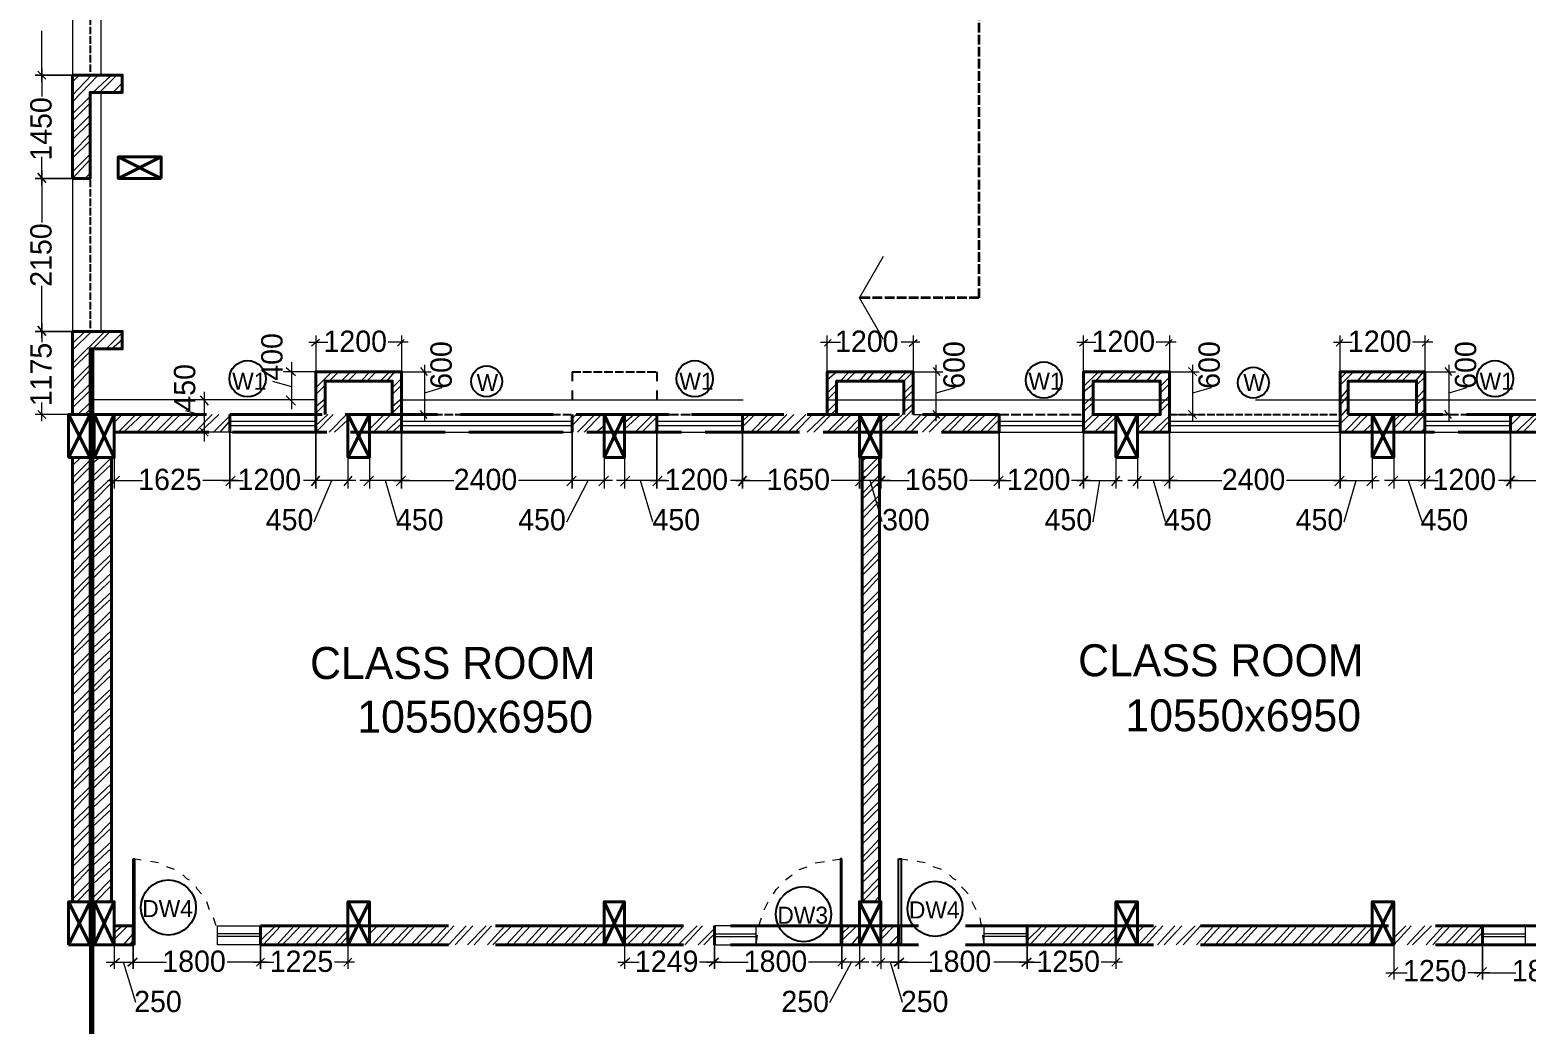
# Model space of a CAD drawing. Header units: millimetres. Extents: x 23593 to 241524, y 4405 to 182732.
# Drawn here: x 169344 to 190378, y 103164 to 117148 of the extents above; entities that cross this region are included whole.
import ezdxf

# ---------------------------------------------------------------- set-up
doc = ezdxf.new("R2010")
doc.units = ezdxf.units.MM
doc.linetypes.add('PDF_IMPORT', pattern=[1, 0.8, -0.2])
for name, color, linetype in [('PDF_0', 7, 'Continuous'), ('PDF_AR_DIMENSION', 7, 'Continuous'), ('PDF_DOOR WIN TEXT', 5, 'Continuous'), ('PDF_ST COLUMN', 1, 'Continuous'), ('PDF_Text', 7, 'Continuous'), ('PDF_wall', 7, 'Continuous')]:
    doc.layers.add(name, color=color, linetype=linetype)
for name, color, linetype, true_color in [('PDF_AR_DOOR', 7, 'Continuous', 0x723939), ('PDF_AR_HATCH', 7, 'Continuous', 0x767676), ('PDF_AR_WINDOW', 7, 'Continuous', 0x00a5dd), ('PDF_exp gap', 7, 'Continuous', 0xdd006e)]:
    doc.layers.add(name, color=color, linetype=linetype, true_color=true_color)
doc.styles.add('PDF Century Gothic', font='GOTHIC.TTF')

msp = doc.modelspace()

# ---------------------------------------------------------------- linework, layer by layer
at = {"layer": 'PDF_0', "color": 1, "linetype": 'PDF_IMPORT', "lineweight": 25, "ltscale": 132.136405}
for points in [[(170189, 118646), (170189, 116513)], [(170189, 115041), (170189, 112908)], [(185366, 111737), (187763, 111737)]]:
    msp.add_lwpolyline(points, dxfattribs=at)
at = {"layer": 'PDF_0', "lineweight": 13}
for points in [[(169453, 116570), (169566, 116456)], [(169453, 115135), (169566, 115003)], [(169453, 112983), (169566, 112851)], [(172096, 110737), (172228, 110869)], [(173417, 110869), (173304, 110737)], [(174493, 110737), (174625, 110869)], [(177023, 110869), (176890, 110737)], [(178099, 110737), (178231, 110869)], [(179307, 110737), (179420, 110869)], [(181081, 110869), (180949, 110737)], [(181251, 110737), (181364, 110869)], [(182893, 110737), (183025, 110869)], [(184101, 110737), (184215, 110869)], [(185291, 110737), (185423, 110869)], [(187688, 110737), (187820, 110869)], [(188896, 110737), (189028, 110869)], [(190104, 110737), (190217, 110869)], [(170718, 103979), (170850, 104092)], [(172530, 103979), (172643, 104092)], [(178891, 103979), (179024, 104092)], [(180817, 104092), (180704, 103979)], [(181496, 103979), (181629, 104092)], [(183290, 103979), (183422, 104092)], [(189689, 103828), (189821, 103960)]]:
    msp.add_lwpolyline(points, close=True, dxfattribs=at)
for points in [[(173417, 112794), (173304, 112700)], [(174512, 112700), (174606, 112794)], [(180609, 112794), (180515, 112700)], [(181704, 112700), (181817, 112794)], [(184215, 112794), (184101, 112700)], [(185309, 112700), (185404, 112794)], [(187801, 112794), (187707, 112700)], [(188915, 112700), (189009, 112794)], [(172945, 112398), (173077, 112285)], [(174833, 112398), (174927, 112285)], [(182044, 112398), (182138, 112285)], [(185630, 112398), (185744, 112285)], [(189236, 112398), (189330, 112285)], [(171737, 112002), (171850, 111869)], [(173077, 111869), (172945, 112002)], [(169453, 111794), (169566, 111681)], [(174927, 111681), (174833, 111794)], [(182138, 111681), (182044, 111794)], [(185744, 111681), (185630, 111794)], [(189330, 111681), (189236, 111794)], [(171850, 111435), (171737, 111548)], [(170605, 110869), (170472, 110737)], [(173870, 110869), (173757, 110737)], [(174040, 110737), (174172, 110869)], [(177476, 110869), (177344, 110737)], [(177646, 110737), (177778, 110869)], [(184554, 110737), (184668, 110869)], [(184856, 110737), (184970, 110869)], [(188141, 110737), (188273, 110869)], [(188443, 110737), (188575, 110869)], [(170472, 103979), (170605, 104092)], [(173757, 103979), (173870, 104092)], [(177778, 104092), (177646, 103979)], [(181081, 104092), (180949, 103979)], [(181251, 103979), (181364, 104092)], [(184554, 103979), (184668, 104092)], [(188575, 103960), (188443, 103828)]]:
    msp.add_lwpolyline(points, dxfattribs=at)
at = {"layer": 'PDF_0', "color": 6, "lineweight": 25}
for points in [[(176966, 112341), (176966, 112209)], [(178155, 112341), (178155, 112209)], [(176966, 112077), (176966, 111945)], [(178155, 112077), (178155, 111945)]]:
    msp.add_lwpolyline(points, dxfattribs=at)
at = {"layer": 'PDF_0', "color": 6, "linetype": 'PDF_IMPORT', "lineweight": 25, "ltscale": 151.013034}
msp.add_lwpolyline([(176966, 112341), (178155, 112341)], dxfattribs=at)
at = {"layer": 'PDF_0', "color": 1, "linetype": 'PDF_IMPORT', "lineweight": 25, "ltscale": 169.889663}
for points in [[(172152, 111737), (173361, 111737)], [(178155, 111737), (179363, 111737)], [(182969, 111737), (184158, 111737)], [(188953, 111737), (190161, 111737)]]:
    msp.add_lwpolyline(points, dxfattribs=at)
at = {"layer": 'PDF_0', "color": 1, "linetype": 'PDF_IMPORT', "lineweight": 25, "ltscale": 151.013034}
msp.add_lwpolyline([(174569, 111737), (176966, 111737)], dxfattribs=at)
at = {"layer": 'PDF_AR_DIMENSION', "lineweight": 13}
for points in [[(169510, 116419), (169510, 117136)], [(169510, 116607), (169510, 116211)], [(169510, 114965), (169510, 115362)], [(169510, 115173), (169510, 114437)], [(169510, 112813), (169510, 113549)], [(169510, 113021), (169510, 112757)], [(173361, 112851), (173361, 112341), (172908, 112341)], [(173266, 112757), (173530, 112757)], [(174663, 112757), (174380, 112757)], [(174569, 112851), (174569, 112341), (174984, 112341)], [(180458, 112757), (180741, 112757)], [(180553, 112341), (180553, 112851)], [(181855, 112757), (181591, 112757)], [(181761, 112851), (181761, 112341), (182176, 112341)], [(184064, 112757), (184328, 112757)], [(184158, 112341), (184158, 112851)], [(185460, 112757), (185177, 112757)], [(185366, 112851), (185366, 112341), (185781, 112341)], [(187669, 112757), (187933, 112757)], [(187763, 112341), (187763, 112851)], [(189066, 112757), (188783, 112757)], [(188953, 112851), (188953, 112341), (189387, 112341)], [(173021, 112473), (173021, 112341), (173021, 111945), (173021, 111813)], [(174890, 112436), (174890, 112341), (174890, 111737), (174890, 111643)], [(182082, 112436), (182082, 112341), (182082, 111737), (182082, 111643)], [(185687, 112436), (185687, 112341), (185687, 111737), (185687, 111643)], [(189292, 112436), (189292, 112341), (189292, 111737), (189292, 111643)], [(172756, 112209), (173021, 112134)], [(175135, 112115), (174890, 112039)], [(182346, 112115), (182082, 112039)], [(185951, 112115), (185687, 112039)], [(189538, 112115), (189292, 112039)], [(169510, 111643), (169510, 111907)], [(172152, 111945), (171699, 111945)], [(171794, 112058), (171794, 111945), (171794, 111492), (171794, 111360)], [(173361, 111945), (172908, 111945)], [(169944, 111737), (169415, 111737)], [(171530, 111794), (171794, 111718)], [(174569, 111737), (174984, 111737)], [(181761, 111737), (182176, 111737)], [(185366, 111737), (185781, 111737)], [(188953, 111737), (189387, 111737)], [(170529, 111492), (170529, 110699)], [(172152, 111492), (171699, 111492)], [(173814, 111492), (173814, 110699)], [(174116, 111492), (174116, 110699)], [(177419, 111492), (177419, 110699)], [(177702, 111492), (177702, 110699)], [(184611, 111492), (184611, 110699)], [(188216, 111492), (188216, 110699)], [(184913, 111435), (184913, 110699)], [(188518, 111435), (188518, 110699)], [(170435, 110812), (170925, 110812)], [(172266, 110812), (171775, 110812)], [(172058, 110812), (172341, 110812)], [(173455, 110812), (173191, 110812)], [(173927, 110812), (173814, 110812), (173361, 110812), (173228, 110812)], [(173342, 110227), (173587, 110812)], [(174682, 110812), (174569, 110812), (174116, 110812), (173983, 110812)], [(174512, 110227), (174342, 110812)], [(174455, 110812), (175305, 110812)], [(177060, 110812), (176211, 110812)], [(177532, 110812), (177419, 110812), (176966, 110812), (176834, 110812)], [(176890, 110227), (177192, 110812)], [(178287, 110812), (178155, 110812), (177702, 110812), (177589, 110812)], [(178099, 110227), (177929, 110812)], [(178061, 110812), (178325, 110812)], [(179458, 110812), (179193, 110812)], [(179269, 110812), (179760, 110812)], [(181119, 110812), (180609, 110812)], [(181440, 110812), (181308, 110812), (181006, 110812), (180892, 110812)], [(181326, 110227), (181157, 110812)], [(181213, 110812), (181704, 110812)], [(183063, 110812), (182553, 110812)], [(182855, 110812), (183139, 110812)], [(184252, 110812), (183988, 110812)], [(184064, 110812), (184705, 110812)], [(184290, 110227), (184384, 110812)], [(185479, 110812), (185366, 110812), (184913, 110812), (184781, 110812)], [(185309, 110227), (185140, 110812)], [(185253, 110812), (186102, 110812)], [(187858, 110812), (187008, 110812)], [(187669, 110812), (188311, 110812)], [(187820, 110227), (187990, 110812)], [(189085, 110812), (188953, 110812), (188518, 110812), (188386, 110812)], [(188915, 110227), (188726, 110812)], [(188858, 110812), (189141, 110812)], [(190255, 110812), (189991, 110812)], [(190066, 110812), (190557, 110812)], [(170529, 104281), (170529, 103941)], [(173814, 104281), (173814, 103941)], [(177702, 104281), (177702, 103941)], [(181006, 104281), (181006, 103941)], [(181308, 104281), (181308, 103941)], [(184611, 104281), (184611, 103941)], [(188518, 104281), (188518, 103790)], [(170416, 104036), (170529, 104036), (170793, 104036), (170907, 104036)], [(170831, 103469), (170661, 104036)], [(170680, 104036), (171265, 104036)], [(172681, 104036), (172115, 104036)], [(172492, 104036), (172775, 104036)], [(173908, 104036), (173625, 104036)], [(177608, 104036), (177910, 104036)], [(179061, 104036), (178759, 104036)], [(178854, 104036), (179439, 104036)], [(180855, 104036), (180288, 104036)], [(180590, 103469), (180892, 104036)], [(181138, 104036), (181006, 104036), (180760, 104036), (180628, 104036)], [(181685, 104036), (181553, 104036), (181308, 104036), (181175, 104036)], [(181610, 103469), (181440, 104036)], [(181459, 104036), (182025, 104036)], [(183460, 104036), (182893, 104036)], [(183252, 104036), (183554, 104036)], [(184705, 104036), (184403, 104036)], [(188405, 103885), (188707, 103885)], [(189859, 103885), (189557, 103885)], [(189651, 103885), (190236, 103885)]]:
    msp.add_lwpolyline(points, dxfattribs=at)
for points in [[(169415, 116513), (169944, 116513)], [(169415, 115060), (169944, 115060)], [(169415, 112908), (169944, 112908)], [(172152, 110699), (172152, 111492)], [(173361, 110699), (173361, 111492)], [(174569, 110699), (174569, 111492)], [(176966, 110699), (176966, 111492)], [(178155, 110699), (178155, 111492)], [(179363, 110699), (179363, 111492)], [(181006, 110699), (181006, 111492)], [(181308, 110699), (181308, 111492)], [(182969, 110699), (182969, 111492)], [(184158, 110699), (184158, 111492)], [(185366, 110699), (185366, 111492)], [(187763, 110699), (187763, 111492)], [(188953, 110699), (188953, 111492)], [(190161, 110699), (190161, 111492)], [(170793, 103941), (170793, 104281)], [(172587, 103941), (172587, 104281)], [(178967, 103941), (178967, 104281)], [(180760, 103941), (180760, 104281)], [(181553, 103941), (181553, 104281)], [(183365, 103941), (183365, 104281)], [(189764, 103790), (189764, 104281)]]:
    msp.add_lwpolyline(points, close=True, dxfattribs=at)
at = {"layer": 'PDF_AR_DIMENSION', "color": 2, "lineweight": 13}
msp.add_lwpolyline([(181345, 112794), (181006, 113380), (181345, 113965)], dxfattribs=at)
at = {"layer": 'PDF_AR_DOOR', "lineweight": 25}
for points in [[(170793, 105489), (170812, 105489), (170812, 104281), (170793, 104281)], [(180760, 105489), (180741, 105489), (180741, 104281), (180760, 104281)], [(181553, 105489), (181591, 105489), (181591, 104281), (181553, 104281)]]:
    msp.add_lwpolyline(points, close=True, dxfattribs=at)
at = {"layer": 'PDF_AR_DOOR', "lineweight": 20}
for points in [[(170907, 105470), (170793, 105489)], [(171152, 105432), (171039, 105451)], [(180383, 105432), (180515, 105451)], [(180628, 105470), (180760, 105489)], [(181685, 105470), (181553, 105489)], [(181931, 105432), (181817, 105451)], [(171378, 105338), (171265, 105376)], [(171586, 105187), (171548, 105206), (171492, 105263)], [(179967, 105187), (179986, 105206), (180062, 105263)], [(180156, 105338), (180269, 105376)], [(182157, 105338), (182044, 105376)], [(182365, 105187), (182327, 105206), (182270, 105263)], [(171756, 104998), (171699, 105055), (171681, 105093)], [(179797, 104998), (179835, 105055), (179873, 105093)], [(182535, 104998), (182478, 105055), (182440, 105093)], [(171869, 104772), (171832, 104885)], [(179665, 104772), (179722, 104885)], [(182648, 104772), (182591, 104885)], [(171964, 104545), (171926, 104659)], [(179590, 104545), (179628, 104659)], [(182723, 104545), (182704, 104659)], [(171983, 104281), (171983, 104413)], [(179552, 104281), (179571, 104413)], [(182761, 104281), (182742, 104413)], [(190368, 104281), (190368, 104413)]]:
    msp.add_lwpolyline(points, dxfattribs=at)
at = {"layer": 'PDF_AR_HATCH', "lineweight": 5}
for points in [[(169944, 116513), (169944, 116513)], [(169944, 116230), (170208, 116513)], [(169944, 116419), (170038, 116513)], [(169944, 116135), (170303, 116513)], [(170227, 116268), (170491, 116513)], [(170321, 116268), (170567, 116513)], [(170510, 116268), (170642, 116400)], [(169944, 115966), (170189, 116211)], [(169944, 115871), (170189, 116117)], [(170586, 116268), (170642, 116305)], [(169944, 115701), (170189, 115947)], [(169944, 115607), (170189, 115852)], [(169944, 115418), (170189, 115682)], [(169944, 115343), (170189, 115588)], [(169944, 115154), (170189, 115399)], [(169944, 115060), (170189, 115324)], [(170114, 115060), (170189, 115135)], [(169944, 112738), (170114, 112908)], [(169944, 112455), (170397, 112908)], [(169944, 112908), (169944, 112908)], [(169944, 112643), (170208, 112908)], [(170227, 112662), (170472, 112908)], [(170416, 112662), (170642, 112889)], [(170491, 112662), (170642, 112794)], [(169944, 112379), (170189, 112624)], [(169944, 112190), (170189, 112436)], [(169944, 112096), (170189, 112360)], [(173361, 112115), (173587, 112341)], [(173361, 112304), (173398, 112341)], [(173549, 112209), (173681, 112341)], [(173719, 112209), (173851, 112341)], [(173814, 112209), (173946, 112341)], [(174002, 112209), (174116, 112341)], [(174078, 112209), (174210, 112341)], [(174267, 112209), (174399, 112341)], [(174361, 112209), (174474, 112341)], [(180553, 112304), (180590, 112341)], [(180553, 112228), (180685, 112341)], [(180741, 112209), (180855, 112341)], [(180817, 112209), (180949, 112341)], [(181006, 112209), (181119, 112341)], [(181100, 112209), (181213, 112341)], [(181270, 112209), (181402, 112341)], [(181364, 112209), (181477, 112341)], [(181534, 112209), (181666, 112341)], [(181629, 112209), (181761, 112341)], [(184158, 112134), (184366, 112341)], [(184158, 112322), (184177, 112341)], [(184328, 112209), (184441, 112341)], [(184498, 112209), (184630, 112341)], [(184592, 112209), (184724, 112341)], [(184781, 112209), (184894, 112341)], [(184856, 112209), (184989, 112341)], [(185045, 112209), (185158, 112341)], [(185140, 112209), (185253, 112341)], [(187763, 112247), (187858, 112341)], [(187763, 112153), (187952, 112341)], [(188009, 112209), (188122, 112341)], [(188103, 112209), (188216, 112341)], [(188273, 112209), (188405, 112341)], [(188367, 112209), (188500, 112341)], [(188537, 112209), (188669, 112341)], [(188632, 112209), (188764, 112341)], [(188821, 112209), (188934, 112341)], [(169944, 111926), (170189, 112171)], [(173361, 112020), (173493, 112153)], [(174437, 112115), (174569, 112247)], [(174437, 112020), (174569, 112153)], [(180553, 112039), (180685, 112171)], [(181629, 112039), (181761, 112171)], [(184158, 112058), (184290, 112171)], [(185234, 112134), (185366, 112266)], [(185234, 112039), (185366, 112171)], [(188839, 112153), (188953, 112266)], [(169944, 111832), (170189, 112077)], [(170019, 111737), (170189, 111907)], [(173361, 111850), (173493, 111964)], [(174437, 111850), (174569, 111964)], [(180553, 111945), (180685, 112077)], [(180553, 111775), (180685, 111907)], [(181629, 111945), (181761, 112077)], [(184158, 111869), (184290, 112002)], [(184158, 111775), (184290, 111907)], [(185234, 111869), (185366, 112002)], [(185234, 111775), (185366, 111907)], [(187763, 111964), (187877, 112096)], [(187763, 111869), (187877, 112002)], [(188839, 111964), (188953, 112096)], [(188839, 111869), (188953, 112002)], [(170114, 111737), (170189, 111813)], [(170529, 111718), (170567, 111737)], [(170529, 111624), (170642, 111737)], [(170586, 111492), (170831, 111737)], [(170661, 111492), (170925, 111737)], [(170850, 111492), (171095, 111737)], [(170944, 111492), (171190, 111737)], [(171114, 111492), (171360, 111737)], [(171209, 111492), (171454, 111737)], [(171378, 111492), (171643, 111737)], [(171473, 111492), (171718, 111737)], [(171662, 111492), (171907, 111737)], [(171737, 111492), (172001, 111737)], [(171926, 111492), (172152, 111718)], [(173361, 111756), (173493, 111888)], [(173361, 111586), (173530, 111737)], [(173361, 111492), (173606, 111737)], [(173549, 111492), (173795, 111737)], [(174116, 111530), (174323, 111737)], [(174116, 111699), (174153, 111737)], [(174172, 111492), (174418, 111737)], [(174342, 111492), (174569, 111699)], [(174437, 111756), (174569, 111888)], [(176966, 111681), (177023, 111737)], [(176966, 111586), (177117, 111737)], [(177041, 111492), (177287, 111737)], [(177136, 111492), (177381, 111737)], [(177702, 111624), (177834, 111737)], [(177702, 111530), (177929, 111737)], [(177853, 111492), (178099, 111737)], [(177948, 111492), (178155, 111699)], [(179363, 111643), (179458, 111737)], [(179363, 111567), (179533, 111737)], [(179477, 111492), (179722, 111737)], [(179552, 111492), (179816, 111737)], [(179741, 111492), (179986, 111737)], [(179835, 111492), (180081, 111737)], [(180005, 111492), (180251, 111737)], [(180100, 111492), (180345, 111737)], [(180269, 111492), (180534, 111737)], [(180364, 111492), (180685, 111813)], [(180553, 111492), (180798, 111737)], [(180628, 111492), (180892, 111737)], [(181308, 111718), (181326, 111737)], [(181308, 111624), (181421, 111737)], [(181345, 111492), (181610, 111737)], [(181440, 111492), (181761, 111813)], [(181629, 111775), (181761, 111888)], [(181629, 111492), (181874, 111737)], [(181723, 111492), (181968, 111737)], [(181893, 111492), (182138, 111737)], [(181987, 111492), (182233, 111737)], [(182157, 111492), (182421, 111737)], [(182251, 111492), (182497, 111737)], [(182440, 111492), (182686, 111737)], [(182516, 111492), (182780, 111737)], [(182704, 111492), (182950, 111737)], [(184158, 111605), (184290, 111737)], [(184158, 111511), (184384, 111737)], [(184309, 111492), (184573, 111737)], [(184403, 111492), (184611, 111699)], [(184913, 111548), (185102, 111737)], [(184913, 111718), (184932, 111737)], [(184951, 111492), (185196, 111737)], [(185121, 111492), (185366, 111718)], [(187763, 111699), (187877, 111832)], [(187763, 111605), (187896, 111737)], [(187820, 111492), (188065, 111737)], [(187914, 111492), (188160, 111737)], [(188518, 111643), (188613, 111737)], [(188518, 111548), (188707, 111737)], [(188632, 111492), (188953, 111813)], [(188726, 111492), (188953, 111737)], [(190161, 111681), (190217, 111737)], [(190161, 111586), (190312, 111737)], [(190236, 111492), (190501, 111737)], [(190331, 111492), (190576, 111737)], [(172020, 111492), (172152, 111643)], [(173625, 111492), (173814, 111662)], [(173814, 111492), (173814, 111492)], [(174437, 111492), (174569, 111605)], [(177306, 111492), (177419, 111586)], [(177400, 111492), (177419, 111492)], [(178117, 111492), (178155, 111530)], [(180817, 111492), (181006, 111681)], [(180911, 111492), (181006, 111586)], [(182799, 111492), (182969, 111662)], [(184592, 111492), (184611, 111511)], [(185215, 111492), (185366, 111643)], [(188084, 111492), (188216, 111605)], [(188179, 111492), (188216, 111530)], [(188896, 111492), (188953, 111548)], [(169944, 111114), (169963, 111133)], [(169944, 111020), (170057, 111133)], [(169944, 110850), (170189, 111095)], [(170227, 110869), (170491, 111133)], [(170227, 111058), (170321, 111133)], [(181043, 110907), (181270, 111133)], [(181043, 111077), (181100, 111133)], [(169944, 110756), (170189, 111001)], [(170227, 110793), (170491, 111039)], [(181043, 110812), (181289, 111058)], [(181043, 110624), (181289, 110888)], [(169944, 110586), (170189, 110831)], [(169944, 110491), (170189, 110737)], [(170227, 110605), (170491, 110850)], [(170227, 110510), (170491, 110775)], [(181043, 110548), (181289, 110793)], [(169944, 110303), (170189, 110567)], [(169944, 110227), (170189, 110473)], [(170227, 110340), (170491, 110586)], [(170227, 110246), (170491, 110491)], [(181043, 110359), (181289, 110605)], [(181043, 110265), (181289, 110529)], [(169944, 110038), (170189, 110284)], [(170227, 110076), (170491, 110321)], [(170227, 109982), (170491, 110227)], [(181043, 110095), (181289, 110340)], [(181043, 110001), (181289, 110246)], [(169944, 109944), (170189, 110189)], [(169944, 109774), (170189, 110019)], [(170227, 109793), (170491, 110057)], [(181043, 109831), (181289, 110076)], [(169944, 109680), (170189, 109925)], [(170227, 109717), (170491, 109963)], [(181043, 109736), (181289, 109982)], [(181043, 109548), (181289, 109812)], [(169944, 109491), (170189, 109755)], [(169944, 109415), (170189, 109661)], [(170227, 109529), (170491, 109774)], [(170227, 109434), (170491, 109699)], [(181043, 109472), (181289, 109717)], [(169944, 109227), (170189, 109472)], [(169944, 109132), (170189, 109397)], [(170227, 109264), (170491, 109510)], [(170227, 109170), (170491, 109415)], [(181043, 109283), (181289, 109529)], [(181043, 109189), (181289, 109453)], [(169944, 108962), (170189, 109208)], [(170227, 109000), (170491, 109246)], [(181043, 109019), (181289, 109264)], [(181043, 108925), (181289, 109170)], [(169944, 108868), (170189, 109113)], [(170227, 108906), (170491, 109151)], [(170227, 108717), (170491, 108981)], [(181043, 108755), (181289, 109000)], [(169944, 108698), (170189, 108943)], [(169944, 108604), (170189, 108849)], [(170227, 108641), (170491, 108887)], [(181043, 108660), (181289, 108906)], [(169944, 108415), (170189, 108679)], [(169944, 108339), (170189, 108585)], [(170227, 108453), (170491, 108698)], [(170227, 108358), (170491, 108604)], [(181043, 108472), (181289, 108717)], [(181043, 108377), (181289, 108641)], [(169944, 108151), (170189, 108396)], [(170227, 108188), (170491, 108434)], [(170227, 108094), (170491, 108339)], [(181043, 108207), (181289, 108453)], [(181043, 108113), (181289, 108358)], [(169944, 108056), (170189, 108321)], [(169944, 107886), (170189, 108132)], [(170227, 107905), (170491, 108170)], [(181043, 107943), (181289, 108188)], [(169944, 107792), (170189, 108037)], [(170227, 107830), (170491, 108075)], [(181043, 107849), (181289, 108094)], [(181043, 107660), (181289, 107924)], [(169944, 107622), (170189, 107868)], [(169944, 107528), (170189, 107773)], [(170227, 107641), (170491, 107886)], [(170227, 107547), (170491, 107811)], [(181043, 107584), (181289, 107830)], [(169944, 107339), (170189, 107603)], [(169944, 107263), (170189, 107509)], [(170227, 107377), (170491, 107622)], [(170227, 107282), (170491, 107528)], [(181043, 107396), (181289, 107641)], [(181043, 107301), (181289, 107566)], [(169944, 107075), (170189, 107320)], [(170227, 107112), (170491, 107358)], [(181043, 107131), (181289, 107377)], [(181043, 107037), (181289, 107282)], [(169944, 106980), (170189, 107226)], [(170227, 107018), (170491, 107263)], [(170227, 106829), (170491, 107094)], [(181043, 106867), (181289, 107112)], [(169944, 106810), (170189, 107056)], [(169944, 106716), (170189, 106961)], [(170227, 106754), (170491, 106999)], [(181043, 106773), (181289, 107018)], [(169944, 106527), (170189, 106792)], [(169944, 106452), (170189, 106697)], [(170227, 106565), (170491, 106810)], [(170227, 106471), (170491, 106735)], [(181043, 106584), (181289, 106848)], [(181043, 106508), (181289, 106754)], [(169944, 106263), (170189, 106508)], [(170227, 106301), (170491, 106546)], [(170227, 106206), (170491, 106452)], [(181043, 106320), (181289, 106565)], [(181043, 106225), (181289, 106490)], [(169944, 106169), (170189, 106433)], [(169944, 105999), (170189, 106244)], [(170227, 106036), (170491, 106282)], [(181043, 106055), (181289, 106301)], [(169944, 105904), (170189, 106150)], [(170227, 105942), (170491, 106188)], [(170227, 105753), (170491, 106018)], [(181043, 105961), (181289, 106206)], [(181043, 105791), (181289, 106036)], [(169944, 105734), (170189, 105980)], [(169944, 105640), (170189, 105885)], [(170227, 105678), (170491, 105923)], [(181043, 105697), (181289, 105942)], [(169944, 105451), (170189, 105716)], [(169944, 105376), (170189, 105621)], [(170227, 105489), (170491, 105734)], [(170227, 105395), (170491, 105640)], [(181043, 105508), (181289, 105772)], [(181043, 105432), (181289, 105678)], [(169944, 105187), (170189, 105432)], [(170227, 105225), (170491, 105470)], [(181043, 105244), (181289, 105489)], [(181043, 105149), (181289, 105395)], [(169944, 105093), (170189, 105357)], [(170227, 105130), (170491, 105376)], [(170227, 104942), (170491, 105206)], [(181043, 104979), (181289, 105225)], [(169944, 104923), (170189, 105168)], [(170001, 104885), (170189, 105074)], [(170265, 104885), (170491, 105112)], [(181043, 104885), (181289, 105130)], [(170170, 104885), (170189, 104904)], [(170435, 104885), (170491, 104923)], [(181213, 104885), (181289, 104961)], [(170529, 104451), (170642, 104545)], [(170529, 104356), (170718, 104545)], [(172587, 104338), (172794, 104545)], [(172587, 104507), (172605, 104545)], [(172624, 104281), (172870, 104545)], [(172813, 104281), (173059, 104545)], [(172889, 104281), (173153, 104545)], [(173077, 104281), (173323, 104545)], [(173172, 104281), (173417, 104545)], [(173342, 104281), (173587, 104545)], [(173436, 104281), (173681, 104545)], [(174116, 104507), (174134, 104545)], [(174116, 104432), (174229, 104545)], [(174153, 104281), (174399, 104545)], [(174248, 104281), (174493, 104545)], [(174418, 104281), (174682, 104545)], [(174512, 104281), (174757, 104545)], [(174701, 104281), (174946, 104545)], [(174776, 104281), (175041, 104545)], [(174965, 104281), (175210, 104545)], [(175059, 104281), (175305, 104545)], [(175229, 104281), (175475, 104545)], [(175324, 104281), (175569, 104545)], [(175494, 104281), (175758, 104545)], [(175588, 104281), (175833, 104545)], [(175777, 104281), (176022, 104545)], [(175852, 104281), (176117, 104545)], [(176041, 104281), (176286, 104545)], [(176135, 104281), (176381, 104545)], [(176305, 104281), (176551, 104545)], [(176400, 104281), (176645, 104545)], [(176588, 104281), (176834, 104545)], [(176664, 104281), (176928, 104545)], [(176853, 104281), (177098, 104545)], [(176947, 104281), (177192, 104545)], [(177117, 104281), (177362, 104545)], [(177702, 104338), (177910, 104545)], [(177702, 104526), (177721, 104545)], [(177740, 104281), (178004, 104545)], [(177929, 104281), (178174, 104545)], [(178023, 104281), (178268, 104545)], [(178193, 104281), (178438, 104545)], [(178287, 104281), (178533, 104545)], [(178457, 104281), (178722, 104545)], [(178552, 104281), (178797, 104545)], [(180760, 104432), (180873, 104545)], [(180760, 104338), (180968, 104545)], [(181308, 104451), (181402, 104545)], [(181308, 104356), (181496, 104545)], [(183365, 104338), (183573, 104545)], [(183365, 104507), (183384, 104545)], [(183403, 104281), (183648, 104545)], [(183592, 104281), (183837, 104545)], [(183667, 104281), (183931, 104545)], [(183856, 104281), (184101, 104545)], [(183950, 104281), (184196, 104545)], [(184120, 104281), (184366, 104545)], [(184215, 104281), (184460, 104545)], [(184913, 104451), (185007, 104545)], [(184932, 104281), (185177, 104545)], [(185026, 104281), (185272, 104545)], [(185196, 104281), (185442, 104545)], [(185291, 104281), (185536, 104545)], [(185460, 104281), (185725, 104545)], [(185555, 104281), (185800, 104545)], [(185744, 104281), (185989, 104545)], [(185838, 104281), (186083, 104545)], [(186008, 104281), (186253, 104545)], [(186102, 104281), (186348, 104545)], [(186272, 104281), (186536, 104545)], [(186367, 104281), (186612, 104545)], [(186555, 104281), (186801, 104545)], [(186631, 104281), (186895, 104545)], [(186820, 104281), (187065, 104545)], [(186914, 104281), (187159, 104545)], [(187084, 104281), (187329, 104545)], [(187178, 104281), (187424, 104545)], [(187348, 104281), (187612, 104545)], [(187443, 104281), (187688, 104545)], [(187631, 104281), (187877, 104545)], [(187707, 104281), (187971, 104545)], [(187896, 104281), (188141, 104545)], [(188518, 104375), (188688, 104545)], [(188518, 104281), (188764, 104545)], [(188707, 104281), (188953, 104545)], [(188783, 104281), (189047, 104545)], [(188972, 104281), (189217, 104545)], [(189066, 104281), (189311, 104545)], [(189236, 104281), (189500, 104545)], [(189330, 104281), (189576, 104545)], [(189519, 104281), (189764, 104545)], [(170661, 104281), (170793, 104432)], [(170737, 104281), (170793, 104338)], [(173625, 104281), (173814, 104489)], [(173700, 104281), (173814, 104394)], [(177211, 104281), (177419, 104489)], [(178740, 104281), (178967, 104507)], [(178816, 104281), (178967, 104432)], [(180892, 104281), (181006, 104413)], [(181421, 104281), (181553, 104413)], [(181515, 104281), (181553, 104338)], [(184384, 104281), (184611, 104507)], [(184479, 104281), (184611, 104413)], [(187990, 104281), (188216, 104526)], [(188160, 104281), (188216, 104338)], [(189594, 104281), (189764, 104451)], [(177381, 104281), (177419, 104319)], [(180987, 104281), (181006, 104319)]]:
    msp.add_lwpolyline(points, dxfattribs=at)
at = {"layer": 'PDF_AR_WINDOW', "color": 2, "lineweight": 20}
for points in [[(173361, 111945), (170189, 111945)], [(172152, 111492), (173361, 111492)], [(174569, 111492), (176966, 111492)], [(178155, 111492), (179363, 111492)], [(182969, 111492), (184158, 111492)], [(185366, 111492), (187763, 111492)], [(188953, 111492), (190161, 111492)], [(172587, 104281), (171983, 104281), (171983, 104545), (172587, 104545)], [(178967, 104281), (179552, 104281), (179552, 104545), (178967, 104545)], [(183365, 104281), (182761, 104281), (182761, 104545), (183365, 104545)], [(189764, 104281), (190368, 104281), (190368, 104545), (189764, 104545)]]:
    msp.add_lwpolyline(points, dxfattribs=at)
at = {"layer": 'PDF_AR_WINDOW', "color": 2, "linetype": 'PDF_IMPORT', "lineweight": 20, "ltscale": 6002.76811}
msp.add_lwpolyline([(174569, 111945), (198561, 111945)], dxfattribs=at)
at = {"layer": 'PDF_AR_WINDOW', "lineweight": 20}
for points in [[(172152, 111643), (173361, 111643)], [(172152, 111586), (173361, 111586)], [(174569, 111643), (176966, 111643)], [(174569, 111586), (176966, 111586)], [(178155, 111643), (179363, 111643)], [(178155, 111586), (179363, 111586)], [(182969, 111643), (184158, 111643)], [(182969, 111586), (184158, 111586)], [(185366, 111643), (187763, 111643)], [(185366, 111586), (187763, 111586)], [(188953, 111643), (190161, 111643)], [(188953, 111586), (190161, 111586)], [(172587, 104432), (171983, 104432)], [(172587, 104394), (171983, 104394)], [(178967, 104432), (179552, 104432)], [(178967, 104394), (179552, 104394)], [(183365, 104432), (182761, 104432)], [(183365, 104394), (182761, 104394)], [(189764, 104432), (190368, 104432)], [(189764, 104394), (190368, 104394)]]:
    msp.add_lwpolyline(points, dxfattribs=at)
at = {"layer": 'PDF_DOOR WIN TEXT', "lineweight": 25}
for centre, radius in [((172404, 112242), 255), ((175764, 112204), 217), ((178690, 112242), 255), ((183598, 112223), 255), ((186543, 112185), 217), ((189941, 112242), 255), ((171290, 104804), 387), ((182069, 104785), 387), ((180219, 104710), 387)]:
    msp.add_circle(centre, radius, dxfattribs=at)
at = {"layer": 'PDF_exp gap', "color": 3, "linetype": 'PDF_IMPORT', "lineweight": 35, "ltscale": 169.889663}
msp.add_lwpolyline([(181006, 139845), (182686, 139845), (182686, 113380), (181006, 113380)], dxfattribs=at)
at = {"layer": 'PDF_exp gap', "lineweight": 35}
for points in [[(170189, 112662), (170189, 93484)], [(170227, 112662), (170227, 93484)]]:
    msp.add_lwpolyline(points, dxfattribs=at)
at = {"layer": 'PDF_ST COLUMN', "lineweight": 40}
for points in [[(171190, 115060), (171190, 115362), (170586, 115362), (170586, 115060)], [(169887, 111133), (170189, 111133), (170189, 111737), (169887, 111737)], [(170246, 111133), (170529, 111133), (170529, 111737), (170246, 111737)], [(173814, 111133), (174116, 111133), (174116, 111737), (173814, 111737)], [(177419, 111133), (177702, 111133), (177702, 111737), (177419, 111737)], [(181006, 111133), (181308, 111133), (181308, 111737), (181006, 111737)], [(184611, 111133), (184913, 111133), (184913, 111737), (184611, 111737)], [(188216, 111133), (188518, 111133), (188518, 111737), (188216, 111737)], [(169887, 104281), (170189, 104281), (170189, 104885), (169887, 104885)], [(170246, 104281), (170529, 104281), (170529, 104885), (170246, 104885)], [(173814, 104281), (174116, 104281), (174116, 104885), (173814, 104885)], [(177419, 104281), (177702, 104281), (177702, 104885), (177419, 104885)], [(181006, 104281), (181308, 104281), (181308, 104885), (181006, 104885)], [(184611, 104281), (184913, 104281), (184913, 104885), (184611, 104885)], [(188216, 104281), (188518, 104281), (188518, 104885), (188216, 104885)]]:
    msp.add_lwpolyline(points, close=True, dxfattribs=at)
for points in [[(170586, 115060), (171190, 115362)], [(170586, 115362), (171190, 115060)], [(169887, 111737), (170189, 111133)], [(170189, 111737), (169887, 111133)], [(170246, 111737), (170529, 111133)], [(170529, 111737), (170246, 111133)], [(173814, 111737), (174116, 111133)], [(174116, 111737), (173814, 111133)], [(177419, 111737), (177702, 111133)], [(177702, 111737), (177419, 111133)], [(181006, 111737), (181308, 111133)], [(181308, 111737), (181006, 111133)], [(184611, 111737), (184913, 111133)], [(184913, 111737), (184611, 111133)], [(188216, 111737), (188518, 111133)], [(188518, 111737), (188216, 111133)], [(169887, 104885), (170189, 104281)], [(170189, 104885), (169887, 104281)], [(170246, 104885), (170529, 104281)], [(170529, 104885), (170246, 104281)], [(173814, 104885), (174116, 104281)], [(174116, 104885), (173814, 104281)], [(177419, 104885), (177702, 104281)], [(177702, 104885), (177419, 104281)], [(181006, 104885), (181308, 104281)], [(181308, 104885), (181006, 104281)], [(184611, 104885), (184913, 104281)], [(184913, 104885), (184611, 104281)], [(188216, 104885), (188518, 104281)], [(188518, 104885), (188216, 104281)]]:
    msp.add_lwpolyline(points, dxfattribs=at)
at = {"layer": 'PDF_wall', "color": 2, "lineweight": 20}
for points in [[(170340, 119873), (170340, 116513)], [(169944, 118665), (169944, 116513)], [(170340, 116268), (170340, 112908)], [(169944, 115060), (169944, 112908)]]:
    msp.add_lwpolyline(points, dxfattribs=at)
at = {"layer": 'PDF_wall', "lineweight": 40}
msp.add_lwpolyline([(169944, 116513), (170642, 116513), (170642, 116268), (170189, 116268), (170189, 115060), (169944, 115060)], close=True, dxfattribs=at)
for points in [[(169944, 111737), (169944, 112908), (170642, 112908), (170642, 112662), (170189, 112662), (170189, 111737)], [(173361, 111492), (173361, 112341), (174569, 112341), (174569, 111492)], [(180553, 111737), (180553, 112341), (181761, 112341), (181761, 111737)], [(184913, 111492), (185366, 111492), (185366, 112341), (184158, 112341), (184158, 111492), (184611, 111492)], [(187763, 111492), (187763, 112341), (188953, 112341), (188953, 111492)], [(173493, 111737), (173493, 112209), (174437, 112209), (174437, 111737)], [(180685, 111737), (180685, 112209), (181629, 112209), (181629, 111737)], [(184913, 111737), (185234, 111737), (185234, 112209), (184290, 112209), (184290, 111737), (184611, 111737)], [(187877, 111737), (187877, 112209), (188839, 112209), (188839, 111737)], [(172152, 111737), (172152, 111492)], [(176966, 111737), (176966, 111492)], [(178155, 111737), (178155, 111492)], [(179363, 111737), (179363, 111492)], [(182969, 111737), (182969, 111492)], [(190161, 111737), (190161, 111492)], [(169944, 111133), (169944, 104885)], [(170189, 111133), (170189, 104885)], [(170227, 111133), (170227, 104885)], [(170491, 111133), (170491, 104885)], [(181043, 111133), (181043, 104885)], [(181289, 111133), (181289, 104885)], [(170529, 104281), (170793, 104281), (170793, 104545), (170529, 104545)], [(172587, 104281), (172587, 104545)], [(178967, 104281), (178967, 104545)], [(180760, 104281), (180760, 104545)], [(181553, 104281), (181553, 104545)], [(183365, 104281), (183365, 104545)], [(189764, 104281), (189764, 104545)]]:
    msp.add_lwpolyline(points, dxfattribs=at)
at = {"layer": 'PDF_wall', "linetype": 'PDF_IMPORT', "lineweight": 40, "ltscale": 1623.390118}
msp.add_lwpolyline([(170529, 111737), (182969, 111737)], dxfattribs=at)
at = {"layer": 'PDF_wall', "linetype": 'PDF_IMPORT', "lineweight": 40, "ltscale": 1661.143376}
for points in [[(187877, 111737), (193766, 111737)], [(170529, 111492), (182969, 111492)], [(187763, 111492), (193766, 111492)]]:
    msp.add_lwpolyline(points, dxfattribs=at)
at = {"layer": 'PDF_wall', "linetype": 'PDF_IMPORT', "lineweight": 40, "ltscale": 3303.410123}
for points in [[(172587, 104545), (202582, 104545)], [(172587, 104281), (202582, 104281)]]:
    msp.add_lwpolyline(points, dxfattribs=at)

# ---------------------------------------------------------------- texts
at = {"layer": 'PDF_Text', "char_height": 300, "attachment_point": 4, "rotation": 90, "style": 'PDF Century Gothic'}
for s, insert in [('1450', (169500, 115309)), ('2150', (169500, 113535)), ('400', (172747, 112214)), ('600', (175126, 112100)), ('600', (182337, 112100)), ('600', (185924, 112100)), ('600', (189529, 112100)), ('1175', (169500, 111855)), ('450', (171520, 111779))]:
    msp.add_mtext(s, dxfattribs=dict(at, insert=insert))
at = {"layer": 'PDF_Text', "attachment_point": 4, "style": 'PDF Century Gothic'}
for s, insert, char_height in [('1200', (173471, 112767), 300), ('1200', (180663, 112767), 300), ('1200', (184269, 112767), 300), ('1200', (187874, 112767), 300), ('1625', (170866, 110823), 300), ('1200', (172263, 110823), 300), ('2400', (175302, 110823), 300), ('1200', (178266, 110823), 300), ('1650', (179700, 110823), 300), ('1650', (181645, 110823), 300), ('1200', (183079, 110823), 300), ('2400', (186100, 110823), 300), ('1200', (189063, 110823), 300), ('450', (172659, 110257), 300), ('450', (174490, 110257), 300), ('450', (176208, 110257), 300), ('450', (178096, 110257), 300), ('300', (181324, 110257), 300), ('450', (183608, 110257), 300), ('450', (185288, 110257), 300), ('450', (187138, 110257), 300), ('450', (188894, 110257), 300), ('CLASS ROOM', (173282, 108240), 450), ('CLASS ROOM', (184080, 108278), 450), ('10550x6950', (173946, 107485), 450), ('10550x6950', (184744, 107504), 450), ('1800', (171205, 104046), 300), ('1225', (172716, 104046), 300), ('1249', (177850, 104046), 300), ('1800', (179379, 104046), 300), ('1800', (181966, 104046), 300), ('1250', (183495, 104046), 300), ('1250', (188648, 103914), 300), ('1800', (190177, 103914), 300), ('250', (170809, 103480), 300), ('250', (179908, 103480), 300), ('250', (181588, 103480), 300)]:
    msp.add_mtext(s, dxfattribs=dict(at, insert=insert, char_height=char_height))
at = {"layer": 'PDF_Text', "color": 5, "char_height": 240, "attachment_point": 4, "style": 'PDF Century Gothic'}
for s, insert in [('W1', (172187, 112207)), ('W1', (178473, 112207)), ('W1', (183381, 112207)), ('W1', (189724, 112207)), ('W', (175623, 112188)), ('W', (186402, 112188)), ('DW4', (170922, 104788)), ('DW3', (179851, 104694)), ('DW4', (181701, 104770))]:
    msp.add_mtext(s, dxfattribs=dict(at, insert=insert))

doc.saveas('drawing.dxf')
